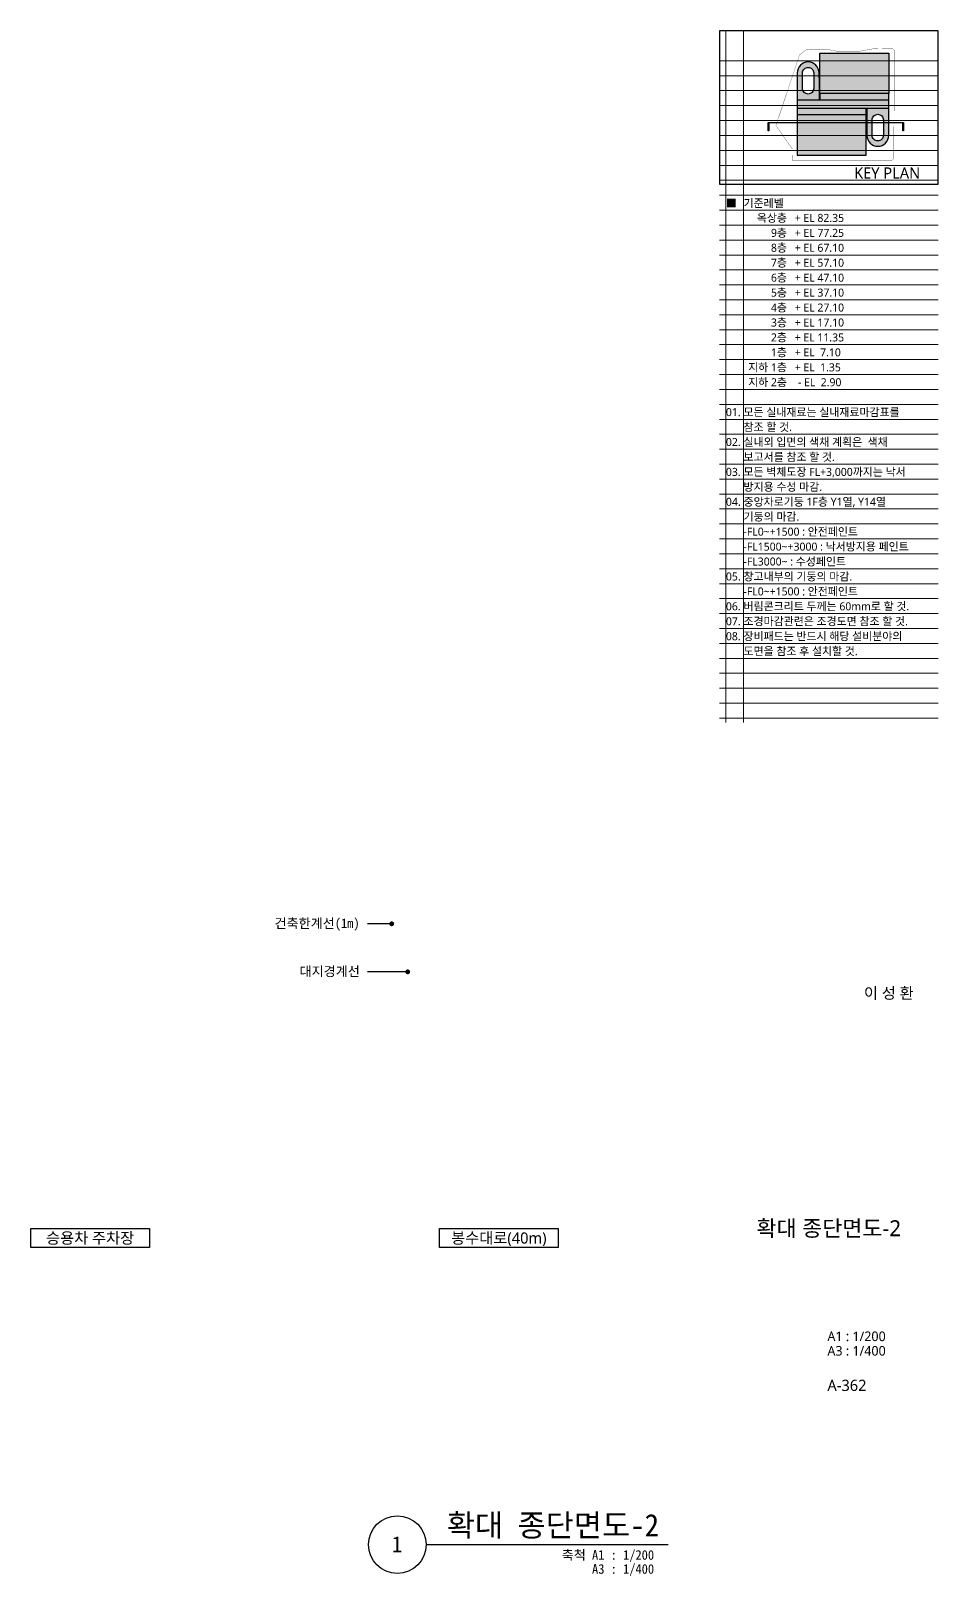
# Model space of a CAD drawing. Header units: inches. Extents: x -1307703 to -645498, y 230939 to 338158.
# Drawn here: x -1038149 to -981498, y 230939 to 327470 of the extents above; entities that cross this region are included whole.
import ezdxf
from ezdxf.enums import TextEntityAlignment as Align

# ---------------------------------------------------------------- set-up
doc = ezdxf.new("R2010")
doc.units = ezdxf.units.IN
doc.header["$MEASUREMENT"] = 0
doc.linetypes.add('DASHDOTX2', pattern=[2, 1, -0.5, 0, -0.5])
doc.linetypes.add('PHANTOM', pattern=[63.5, 31.75, -6.35, 6.35, -6.35, 6.35, -6.35])
doc.layers.get('0').update_dxf_attribs({"linetype": 'CONTINUOUS'})
for name, color, linetype, lineweight in [('A-BOND-LIN1', 4, 'DASHDOTX2', 25), ('A-BORD-TEXT', 3, 'CONTINUOUS', 25), ('A-MKXS-LEAD', 7, 'CONTINUOUS', 25), ('A-MKXS-TEXT1', 3, 'CONTINUOUS', 25), ('A-MKXX-NAME', 3, 'CONTINUOUS', 25), ('A-MKXX-SYMB', 7, 'CONTINUOUS', 25), ('A-XXXX-SYMB', 7, 'CONTINUOUS', 25), ('A-XXXX-TXT1', 3, 'CONTINUOUS', 25), ('A-XXXX-TXT2', 3, 'CONTINUOUS', 25)]:
    doc.layers.add(name, color=color, linetype=linetype, lineweight=lineweight)
doc.layers.add('A-XXXX-NPLT', color=144, linetype='CONTINUOUS', lineweight=15, plot=False)
doc.layers.add('색상', color=7, linetype='CONTINUOUS')
doc.styles.add('돋움체', font='')
doc.styles.add('맑은 고딕', font='malgun.ttf')
doc.styles.add('맑은고딕', font='malgun.ttf')
doc.styles.get('돋움체').set_extended_font_data('DotumChe')

# ---------------------------------------------------------------- blocks, each defined once
blk = doc.blocks.new('NOTE(220317)')
at = {"layer": 'A-XXXX-NPLT'}
for p, q in [((1010649.8, 179732.7), (1010649.8, 175412.7)), ((1010759.8, 179732.7), (1010759.8, 175412.7)), ((1010609.8, 179546.1), (1011974.8, 179546.1)), ((1010609.8, 179452.7), (1011974.8, 179452.7)), ((1010609.8, 179359.4), (1011974.8, 179359.4)), ((1010609.8, 179266.1), (1011974.8, 179266.1)), ((1010609.8, 179172.7), (1011974.8, 179172.7)), ((1010609.8, 179079.4), (1011974.8, 179079.4)), ((1010609.8, 178986.1), (1011974.8, 178986.1)), ((1010609.8, 178892.7), (1011974.8, 178892.7)), ((1010609.8, 178799.4), (1011974.8, 178799.4)), ((1010609.8, 178706.1), (1011974.8, 178706.1)), ((1010609.8, 178612.7), (1011974.8, 178612.7)), ((1010609.8, 178519.4), (1011974.8, 178519.4)), ((1010609.8, 178426.1), (1011974.8, 178426.1)), ((1010609.8, 178332.7), (1011974.8, 178332.7)), ((1010609.8, 178239.4), (1011974.8, 178239.4)), ((1010609.8, 178146.1), (1011974.8, 178146.1)), ((1010609.8, 178052.7), (1011974.8, 178052.7)), ((1010609.8, 177959.4), (1011974.8, 177959.4)), ((1010609.8, 177866.1), (1011974.8, 177866.1)), ((1010609.8, 177772.7), (1011974.8, 177772.7)), ((1010609.8, 177679.4), (1011974.8, 177679.4)), ((1010609.8, 177586.1), (1011974.8, 177586.1)), ((1010609.8, 177492.7), (1011974.8, 177492.7)), ((1010609.8, 177399.4), (1011974.8, 177399.4)), ((1010609.8, 177306.1), (1011974.8, 177306.1)), ((1010609.8, 177212.7), (1011974.8, 177212.7)), ((1010609.8, 177119.4), (1011974.8, 177119.4)), ((1010609.8, 177026.1), (1011974.8, 177026.1)), ((1010609.8, 176932.7), (1011974.8, 176932.7)), ((1010609.8, 176839.4), (1011974.8, 176839.4)), ((1010609.8, 176746.1), (1011974.8, 176746.1)), ((1010609.8, 176652.7), (1011974.8, 176652.7)), ((1010609.8, 176559.4), (1011974.8, 176559.4)), ((1010609.8, 176466.1), (1011974.8, 176466.1)), ((1010609.8, 176372.7), (1011974.8, 176372.7)), ((1010609.8, 176279.4), (1011974.8, 176279.4)), ((1010609.8, 176186.1), (1011974.8, 176186.1)), ((1010609.8, 176092.7), (1011974.8, 176092.7)), ((1010609.8, 175999.4), (1011974.8, 175999.4)), ((1010609.8, 175906.1), (1011974.8, 175906.1)), ((1010609.8, 175812.7), (1011974.8, 175812.7)), ((1010609.8, 175719.4), (1011974.8, 175719.4)), ((1010609.8, 175626.1), (1011974.8, 175626.1)), ((1010609.8, 175532.7), (1011974.8, 175532.7)), ((1010609.8, 175439.4), (1011974.8, 175439.4))]:
    blk.add_line(p, q, dxfattribs=at)
blk = doc.blocks.new('NOTE_확대 종단면도')
at = {"layer": 'A-XXXX-TXT2', "style": '맑은 고딕'}
for s, p in [('■', (7576.5, 4993.9)), ('기준레벨', (7631.5, 4993.9)), ('+ EL 82.35', (7791.5, 4948.1)), ('+ EL 77.25', (7791.5, 4901.4)), ('+ EL 67.10', (7791.5, 4854.8)), ('+ EL 57.10', (7791.5, 4808.1)), ('+ EL 47.10', (7791.5, 4761.4)), ('+ EL 37.10', (7791.5, 4714.8)), ('+ EL 27.10', (7791.5, 4668.1)), ('+ EL 17.10', (7791.5, 4621.4)), ('+ EL 11.35', (7791.5, 4574.8)), ('+ EL  7.10', (7791.5, 4528.1)), ('+ EL  1.35', (7791.5, 4481.4)), ('- EL  2.90', (7801.5, 4434.8)), ('01.', (7576.5, 4341.4)), ('모든 실내재료는 실내재료마감표를', (7631.5, 4341.4)), ('참조 할 것.', (7631.5, 4294.8)), ('02.', (7576.5, 4248.1)), ('실내외 입면의 색채 계획은  색채', (7631.5, 4248.1)), ('보고서를 참조 할 것.', (7631.5, 4201.4)), ('03.', (7576.5, 4154.8)), ('모든 벽체도장 FL+3,000까지는 낙서', (7631.5, 4154.8)), ('방지용 수성 마감.', (7631.5, 4108.1)), ('04.', (7576.5, 4061.4)), ('중앙차로기둥 1F층 Y1열, Y14열', (7631.5, 4061.4)), ('기둥의 마감.', (7631.5, 4014.8)), ('-FL0~+1500 : 안전페인트', (7631.5, 3968.1)), ('-FL1500~+3000 : 낙서방지용 페인트', (7631.5, 3921.4)), ('-FL3000~ : 수성페인트', (7631.5, 3874.8)), ('05.', (7576.5, 3828.1)), ('창고내부의 기둥의 마감.', (7631.5, 3828.1)), ('-FL0~+1500 : 안전페인트', (7631.5, 3781.4)), ('06.', (7576.5, 3734.8)), ('버림콘크리트 두께는 60mm로 할 것.', (7631.5, 3734.8)), ('07.', (7576.5, 3688.1)), ('조경마감관련은 조경도면 참조 할 것.', (7631.5, 3688.1)), ('08.', (7576.5, 3641.4)), ('장비패드는 반드시 해당 설비분야의', (7631.5, 3641.4)), ('도면을 참조 후 설치할 것.', (7631.5, 3594.8))]:
    blk.add_text(s, height=25, dxfattribs=at).set_placement(p, align=Align.MIDDLE_LEFT)
for s, p in [('옥상층', (7767.2, 4948.1)), ('9층', (7767.2, 4901.4)), ('8층', (7767.2, 4854.8)), ('7층', (7767.2, 4808.1)), ('6층', (7767.2, 4761.4)), ('5층', (7767.2, 4714.8)), ('4층', (7767.2, 4668.1)), ('3층', (7767.2, 4621.4)), ('2층', (7767.2, 4574.8)), ('1층', (7767.2, 4528.1)), ('지하 1층', (7767.2, 4481.4)), ('지하 2층', (7767.2, 4434.8))]:
    blk.add_text(s, height=25, dxfattribs=at).set_placement(p, align=Align.MIDDLE_RIGHT)

msp = doc.modelspace()

# ---------------------------------------------------------------- hatches: boundary and pattern name
h = msp.add_hatch(color=253)
h.dxf.hatch_style = 1
h.paths.add_polyline_path([(-984576.9, 326080.7), (-988879.1, 326080.7), (-988879.1, 323555.9), (-984576.9, 323555.9)])
h.paths.add_polyline_path([(-985995.8, 322230.9), (-990298.1, 322230.9), (-990298.1, 319706.4), (-985995.8, 319706.4)])
at = {"ltscale": 100}
h = msp.add_hatch(color=2, dxfattribs=at)
h.dxf.hatch_style = 1
h.paths.add_polyline_path([(-983703.9, 321747.3), (-983703.9, 321222.3), (-983651.4, 321222.3), (-983651.4, 321747.3)])
h.paths.add_polyline_path([(-992112.9, 321747.3), (-992112.9, 321222.3), (-992060.4, 321222.3), (-992060.4, 321747.3)])
at = {"layer": '색상'}
h = msp.add_hatch(color=254, dxfattribs=at)
h.dxf.hatch_style = 1
h.paths.add_polyline_path([(-988927.6, 324842.6, 0.4142136), (-989612.8, 325527.9, 0.4142136), (-990298.1, 324842.6), (-990298.1, 324535.5), (-990298.1, 323168.3), (-988927.6, 323168.3)])
h.paths.add_polyline_path([(-989612.8, 323523.8, -0.4142136), (-989961.9, 323872.9), (-989961.9, 324180), (-989961.9, 324503.2), (-989961.9, 324842.6, -0.4142136), (-989612.8, 325191.7, -0.4142136), (-989263.7, 324842.6), (-989263.7, 324535.5), (-989263.7, 324212.3), (-989263.7, 323872.9, -0.4142136)], flags=16)
h.paths.add_polyline_path([(-984576.9, 323555.9), (-988879.1, 323555.9), (-988879.1, 323168.3), (-984576.9, 323168.3)])
h.paths.add_polyline_path([(-984576.9, 323168.3), (-990298.1, 323168.3), (-990298.1, 322618.8), (-984576.9, 322618.8)])
h.paths.add_polyline_path([(-985995.8, 322618.8), (-990298.1, 322618.8), (-990298.1, 322230.9), (-985995.8, 322230.9)])
h.paths.add_polyline_path([(-984576.9, 322618.8), (-985947.4, 322618.8), (-985947.4, 321607.1), (-985947.4, 320944.4, 0.4142136), (-985262.1, 320259.2, 0.4142136), (-984576.9, 320944.4), (-984576.9, 321283.8), (-984576.9, 321607.1)])
h.paths.add_polyline_path([(-984913, 321914.1), (-984913, 321607.1), (-984913, 321283.8), (-984913, 320944.4, -0.4142136), (-985262.1, 320595.3, -0.4142136), (-985611.2, 320944.4), (-985611.2, 321251.5), (-985611.2, 321574.7), (-985611.2, 321914.1, -0.4142136), (-985262.1, 322263.2, -0.4142136)], flags=16)

# ---------------------------------------------------------------- linework, layer by layer
for p, q in [((-990298.1, 324842.6), (-990298.1, 324535.5)), ((-990298.1, 324535.5), (-990298.1, 322230.9)), ((-988927.6, 324842.6), (-988927.6, 323168.3)), ((-988927.6, 324535.5), (-988927.6, 324842.6)), ((-988879.1, 323555.9), (-988879.1, 323168.3)), ((-984576.9, 321607.1), (-984576.9, 323555.9)), ((-990298.1, 323168.3), (-984576.9, 323168.3)), ((-984576.9, 322618.8), (-990298.1, 322618.8)), ((-985995.8, 322230.9), (-985995.8, 322618.8)), ((-985947.4, 322618.8), (-985947.4, 321607.1)), ((-985947.4, 321607.1), (-985947.4, 320944.4)), ((-984576.9, 321283.8), (-984576.9, 321607.1)), ((-984576.9, 320944.4), (-984576.9, 321283.8))]:
    msp.add_line(p, q)
for points in [[(-995148.2, 317902.9), (-981498.2, 317902.9), (-981498.2, 327470), (-995148.2, 327470)], [(-988879.1, 326080.7), (-984576.9, 326080.7), (-984576.9, 323555.9), (-988879.1, 323555.9)], [(-990298.1, 319706.4), (-985995.8, 319706.4), (-985995.8, 322230.9), (-990298.1, 322230.9)]]:
    msp.add_lwpolyline(points, close=True)
for points in [[(-989263.7, 324842.6), (-989263.7, 324535.5), (-989263.7, 324212.3), (-989263.7, 323872.9, -0.4142136), (-989612.8, 323523.8, -0.4142136), (-989961.9, 323872.9), (-989961.9, 324180), (-989961.9, 324503.2), (-989961.9, 324842.6, -0.4142136), (-989612.8, 325191.7, -0.4142136), (-989263.7, 324842.6)], [(-984913, 321914.1), (-984913, 321607.1), (-984913, 321283.8), (-984913, 320944.4, -0.4142136), (-985262.1, 320595.3, -0.4142136), (-985611.2, 320944.4), (-985611.2, 321251.5), (-985611.2, 321574.7), (-985611.2, 321914.1, -0.4142136), (-985262.1, 322263.2, -0.4142136), (-984913, 321914.1)]]:
    msp.add_lwpolyline(points, format="xyb", close=True)
at = {"color": 2, "ltscale": 100}
msp.add_lwpolyline([(-992060.4, 321747.3), (-992060.4, 321222.3), (-992112.9, 321222.3), (-992112.9, 321747.3), (-983651.4, 321747.3), (-983651.4, 321222.3), (-983703.9, 321222.3), (-983703.9, 321747.3)], dxfattribs=at)
for centre, start, end in [((-989612.8, 324842.6), 90, 180), ((-989612.8, 324842.6), 0, 90), ((-985262.1, 320944.4), 180, 270), ((-985262.1, 320944.4), 270, 0)]:
    msp.add_arc(centre, 685.3, start, end)
at = {"layer": 'A-BOND-LIN1', "color": 1, "linetype": 'PHANTOM', "ltscale": 50, "const_width": 16.2}
msp.add_lwpolyline([(-990965.7, 323529.7), (-990147.1, 325984), (-989701.1, 326304.6), (-989483.2, 326337.1), (-989096.8, 326334.2), (-988784.9, 326335.8), (-988512.9, 326335.9), (-988063.1, 326244.8), (-987883.3, 326208.4), (-986368.9, 326205.7), (-986126.3, 326247.4), (-985791, 326306.2), (-985537.4, 326352.8), (-984353.8, 326374.7), (-984237.4, 326257.4), (-984237.6, 326224.3), (-984237.9, 326180.1), (-984238.6, 326061), (-984243.7, 323528.1), (-984263.2, 319492.7), (-984378.7, 319379.2), (-990595.5, 319379.2), (-990600.4, 320095.7), (-991626.4, 321557.5), (-991204.5, 322821.6), (-991026.4, 323355.1), (-990968, 323529.7)], close=True, dxfattribs=at)
at = {"layer": 'A-MKXS-LEAD'}
for p, q in [((-1015615.8, 271688.8), (-1017132.9, 271688.8)), ((-1014615.8, 268688.8), (-1017132.9, 268688.8))]:
    msp.add_line(p, q, dxfattribs=at)
at = {"layer": 'A-MKXS-LEAD', "const_width": 150}
for points in [[(-1015615.8, 271763.8, -1), (-1015615.8, 271613.8, -1)], [(-1014615.8, 268763.8, -1), (-1014615.8, 268613.8, -1)]]:
    msp.add_lwpolyline(points, format="xyb", close=True, dxfattribs=at)
at = {"layer": 'A-MKXX-SYMB'}
for points in [[(-1030749.3, 251458.1), (-1038149.3, 251458.1), (-1038149.3, 252658.1), (-1030749.3, 252658.1)], [(-1005228.4, 251458.1), (-1012628.4, 251458.1), (-1012628.4, 252658.1), (-1005228.4, 252658.1)]]:
    msp.add_lwpolyline(points, close=True, dxfattribs=at)
at = {"layer": 'A-XXXX-SYMB'}
msp.add_line((-1013464.2, 232905), (-998348.2, 232905), dxfattribs=at)
msp.add_circle((-1015264.2, 232905), 1800, dxfattribs=at)

# ---------------------------------------------------------------- block references
for name, p, xscale, yscale, zscale in [('NOTE(220317)', (-11101246.2, -1469857.3), 9.999999925221484, 9.999999925221484, 9.999999925221484), ('NOTE_확대 종단면도', (-1146278.2, 216825), 19.99999985044297, 19.99999985044297, 19.99999985044297)]:
    msp.add_blockref(name, p, dxfattribs=dict(xscale=xscale, yscale=yscale, zscale=zscale))

# ---------------------------------------------------------------- texts
at = {"layer": 'A-BORD-TEXT', "style": '맑은고딕'}
msp.add_text('이 성 환', height=700, dxfattribs=at).set_placement((-983021.1, 267009.5), align=Align.RIGHT)
at = {"layer": 'A-MKXS-TEXT1', "style": '돋움체'}
for s, p in [('건축한계선(1m)', (-1022936.6, 271719.3)), ('대지경계선', (-1021371.5, 268719.3))]:
    msp.add_text(s, height=600, dxfattribs=at).set_placement(p, align=Align.MIDDLE_LEFT)
at = {"layer": 'A-MKXX-NAME', "style": '맑은고딕'}
for s, p in [('승용차 주차장', (-1034449.3, 252058.1)), ('봉수대로(40m)', (-1008928.4, 252058.1))]:
    msp.add_text(s, height=700, dxfattribs=at).set_placement(p, align=Align.MIDDLE_CENTER)
at = {"layer": 'A-XXXX-TXT1', "style": '돋움체'}
msp.add_text('확대 종단면도-2', height=1400, dxfattribs=at).set_placement((-998919.8, 232995.6), align=Align.BOTTOM_RIGHT)
msp.add_text('1', height=1000, dxfattribs=at).set_placement((-1015287.3, 232926.4), align=Align.MIDDLE)
for s, p in [('축척 A1 : 1/200', (-999231.3, 232560.4)), ('A3 : 1/400', (-999231.3, 231684.8))]:
    msp.add_text(s, height=600, dxfattribs=at).set_placement(p, align=Align.TOP_RIGHT)
at = {"layer": 'A-XXXX-TXT2', "style": '맑은고딕'}
for s, height, p in [('KEY PLAN', 700, (-986742.6, 318243.4)), ('A1 : 1/200', 600, (-988409.1, 245618.8)), ('A3 : 1/400', 600, (-988409.1, 244711.8)), ('A-362', 700, (-988409.1, 242504.5))]:
    msp.add_text(s, height=height, dxfattribs=at).set_placement(p)
msp.add_text('확대 종단면도-2', height=1000, dxfattribs=at).set_placement((-988323.2, 252670), align=Align.MIDDLE_CENTER)

doc.saveas('drawing.dxf')
